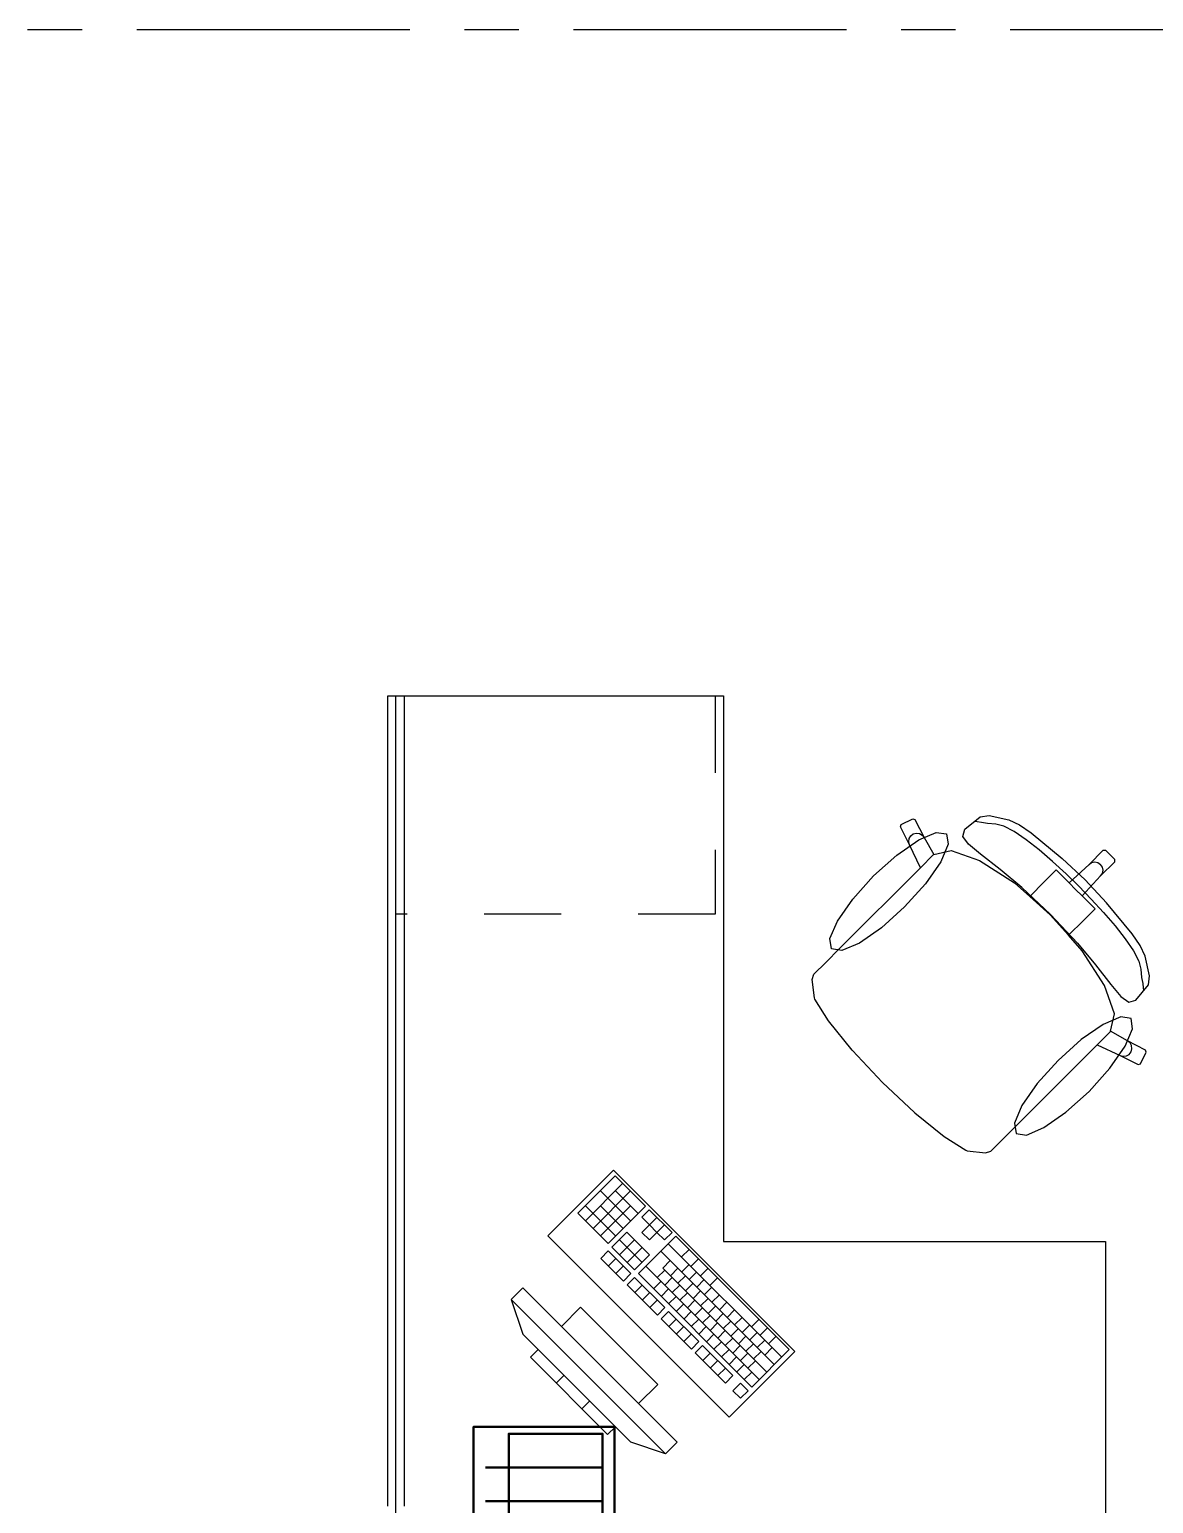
# Model space of a CAD drawing. Header units: inches. Extents: x -19 to 5698, y -728 to 92.
# Drawn here: x 102.57 to 104.629, y 20.981 to 23.682 of the extents above; entities that cross this region are included whole.
import ezdxf

# ---------------------------------------------------------------- set-up
doc = ezdxf.new("R2010")
doc.units = ezdxf.units.IN
doc.header["$MEASUREMENT"] = 0
for name, pattern in [('HIDDEN', [0.375, 0.25, -0.125]), ('Punto & Raya', [0.65, 0.5, -0.075, 0, -0.075]), ('Rayas', [0.282222, 0.141111, -0.141111])]:
    doc.linetypes.add(name, pattern=pattern)
doc.layers.get('0').update_dxf_attribs({"color": 61})
doc.layers.add('00 conduct tomacorr', color=120, linetype='HIDDEN', lineweight=30)
doc.layers.add('Interior - Mobiliario', color=7, linetype='Continuous')
doc.layers.add('Marcador - Secciones', color=7, linetype='Continuous')

# ---------------------------------------------------------------- blocks, each defined once
blk = doc.blocks.new('CAJA POP UP 6 MODULOS')
at = {"layer": '00 conduct tomacorr', "linetype": 'Continuous'}
for p, q in [((-0.095, -0.165), (-0.095, -0.0151)), ((-0.052, -0.165), (-0.052, -0.0151)), ((0.052, -0.165), (0.052, -0.0151)), ((0.095, -0.165), (0.095, -0.0151)), ((0, -0.165), (0, -0.18))]:
    blk.add_line(p, q, dxfattribs=at)
for points in [[(-0.147, 0), (0.147, 0), (0.147, -0.18), (-0.147, -0.18)], [(0, 0), (0.147, 0), (0.147, -0.18), (0, -0.18)]]:
    blk.add_lwpolyline(points, close=True, dxfattribs=at)
for points in [[(-0.138, -0.045), (-0.009, -0.045), (-0.009, -0.165), (-0.138, -0.165), (-0.138, -0.045)], [(0.009, -0.045), (0.138, -0.045), (0.138, -0.165), (0.009, -0.165), (0.009, -0.045)]]:
    blk.add_lwpolyline(points, dxfattribs=at)
at = {"color": 1, "insert": (-0.1807, -0.168), "char_height": 0.05, "attachment_point": 1, "rotation": 180}
blk.add_mtext_dynamic_manual_height_columns('{\\fVerdana|b0|i0|c0|p34;2T}', width=0.000481, gutter_width=0.1561, heights=[0], dxfattribs=at)

msp = doc.modelspace()

# ---------------------------------------------------------------- linework, layer by layer
at = {"layer": 'Interior - Mobiliario', "color": 175, "linetype": 'Continuous', "lineweight": 13}
for p, q in [((103.2263, 22.4607), (103.2563, 22.4607)), ((103.2263, 20.9757), (103.2263, 22.4607)), ((103.2563, 22.4607), (103.2563, 20.9757)), ((104.1667, 22.2246), (104.1881, 22.2354)), ((104.1881, 22.2354), (104.1921, 22.2341)), ((104.1921, 22.2341), (104.2091, 22.201)), ((104.2835, 22.2161), (104.3113, 22.2392)), ((104.306, 22.2296), (104.3015, 22.2304)), ((104.3141, 22.2288), (104.306, 22.2296)), ((104.3113, 22.2392), (104.3281, 22.2411)), ((104.3248, 22.2268), (104.3141, 22.2288)), ((104.3281, 22.2411), (104.3642, 22.2334)), ((104.3642, 22.2334), (104.3835, 22.2244)), ((104.1654, 22.2205), (104.1667, 22.2246)), ((104.1824, 22.1874), (104.1654, 22.2205)), ((104.1814, 22.1989), (104.1843, 22.204)), ((104.1843, 22.204), (104.1889, 22.2076)), ((104.1889, 22.2076), (104.1945, 22.2092)), ((104.1945, 22.2092), (104.2003, 22.2085)), ((104.2003, 22.2085), (104.2054, 22.2056)), ((104.2054, 22.2056), (104.2091, 22.201)), ((104.2091, 22.201), (104.2264, 22.17)), ((104.2801, 22.2031), (104.2835, 22.2161)), ((104.2901, 22.1888), (104.2801, 22.2031)), ((104.3402, 22.2256), (104.3248, 22.2268)), ((104.355, 22.2217), (104.3402, 22.2256)), ((104.3738, 22.2118), (104.355, 22.2217)), ((104.3957, 22.1969), (104.3738, 22.2118)), ((104.3835, 22.2244), (104.4052, 22.2095)), ((104.4052, 22.2095), (104.4619, 22.1627)), ((104.1808, 22.1931), (104.1814, 22.1989)), ((104.1824, 22.1874), (104.1808, 22.1931)), ((104.202, 22.1457), (104.1824, 22.1874)), ((104.2264, 22.17), (104.2584, 22.1774)), ((104.2584, 22.1774), (104.3103, 22.1591)), ((104.3124, 22.1702), (104.2901, 22.1888)), ((104.4195, 22.1783), (104.3957, 22.1969)), ((104.4442, 22.1572), (104.4195, 22.1783)), ((104.511, 22.1518), (104.5371, 22.1779)), ((104.5371, 22.1779), (104.5413, 22.1779)), ((104.5413, 22.1779), (104.5499, 22.1693)), ((104.2262, 22.1699), (104.202, 22.1457)), ((104.2262, 22.1699), (104.2264, 22.17)), ((104.3103, 22.1591), (104.3742, 22.1177)), ((104.3485, 22.1423), (104.3124, 22.1702)), ((104.4689, 22.1346), (104.4442, 22.1572)), ((104.4619, 22.1627), (104.5041, 22.1235)), ((104.4745, 22.1178), (104.511, 22.1518)), ((104.511, 22.1518), (104.5158, 22.155)), ((104.5158, 22.155), (104.5216, 22.1562)), ((104.5216, 22.1562), (104.5273, 22.155)), ((104.5273, 22.155), (104.5322, 22.1517)), ((104.5355, 22.1468), (104.5322, 22.1517)), ((104.5323, 22.1305), (104.5584, 22.1565)), ((104.5367, 22.1411), (104.5355, 22.1468)), ((104.5584, 22.1608), (104.5499, 22.1693)), ((104.5584, 22.1565), (104.5584, 22.1608)), ((104.0541, 21.9978), (104.202, 22.1457)), ((104.3878, 22.1096), (104.3485, 22.1423)), ((104.4023, 22.0929), (104.4297, 22.1203)), ((104.4297, 22.1203), (104.4508, 22.1415)), ((104.4508, 22.1415), (104.4745, 22.1178)), ((104.4923, 22.1118), (104.4689, 22.1346)), ((104.4983, 22.0939), (104.5323, 22.1305)), ((104.5432, 22.0813), (104.5041, 22.1235)), ((104.5323, 22.1305), (104.5356, 22.1353)), ((104.5356, 22.1353), (104.5367, 22.1411)), ((104.3742, 22.1177), (104.4023, 22.0929)), ((104.4406, 22.0601), (104.3878, 22.1096)), ((104.4023, 22.0929), (104.4401, 22.0596)), ((104.4745, 22.1178), (104.4864, 22.1059)), ((104.4983, 22.0939), (104.4864, 22.1059)), ((104.4923, 22.1118), (104.5151, 22.0883)), ((104.522, 22.0703), (104.4983, 22.0939)), ((104.5008, 22.0491), (104.522, 22.0703)), ((104.5151, 22.0883), (104.5377, 22.0637)), ((104.59, 22.0246), (104.5432, 22.0813)), ((104.4735, 22.0218), (104.4401, 22.0596)), ((104.4406, 22.0601), (104.4901, 22.0073)), ((104.4735, 22.0218), (104.5008, 22.0491)), ((104.5377, 22.0637), (104.5588, 22.039)), ((104.5588, 22.039), (104.5774, 22.0151)), ((104.4982, 21.9936), (104.4735, 22.0218)), ((104.5774, 22.0151), (104.5923, 21.9933)), ((104.6049, 22.0029), (104.59, 22.0246)), ((104.0286, 21.9723), (104.0541, 21.9978)), ((104.4901, 22.0073), (104.5228, 21.968)), ((104.5396, 21.9298), (104.4982, 21.9936)), ((104.5923, 21.9933), (104.6022, 21.9745)), ((104.6139, 21.9837), (104.6049, 22.0029)), ((104.0066, 21.9504), (104.0286, 21.9723)), ((104.5228, 21.968), (104.5507, 21.9318)), ((104.6022, 21.9745), (104.6061, 21.9597)), ((104.6061, 21.9597), (104.6073, 21.9443)), ((104.6216, 21.9476), (104.6139, 21.9837)), ((104.0038, 21.9411), (104.0066, 21.9504)), ((104.0078, 21.9071), (104.0038, 21.9411)), ((104.5507, 21.9318), (104.5693, 21.9096)), ((104.5966, 21.903), (104.6198, 21.9308)), ((104.6073, 21.9443), (104.6093, 21.9336)), ((104.6093, 21.9336), (104.6101, 21.9255)), ((104.6198, 21.9308), (104.6216, 21.9476)), ((104.0087, 21.905), (104.0078, 21.9071)), ((104.0336, 21.865), (104.0087, 21.905)), ((104.5579, 21.8778), (104.5396, 21.9298)), ((104.5693, 21.9096), (104.5837, 21.8995)), ((104.6101, 21.9255), (104.6109, 21.921)), ((104.5505, 21.8459), (104.5579, 21.8778)), ((104.5837, 21.8995), (104.5966, 21.903)), ((104.0771, 21.8113), (104.0336, 21.865)), ((104.5504, 21.8457), (104.5262, 21.8214)), ((104.5504, 21.8457), (104.5505, 21.8459)), ((104.5815, 21.8286), (104.5505, 21.8459)), ((104.5861, 21.8249), (104.5815, 21.8286)), ((104.6146, 21.8116), (104.5815, 21.8286)), ((104.589, 21.8198), (104.5861, 21.8249)), ((104.0778, 21.8105), (104.0771, 21.8113)), ((104.1327, 21.7521), (104.0778, 21.8105)), ((104.3783, 21.6736), (104.5262, 21.8214)), ((104.5262, 21.8214), (104.568, 21.8019)), ((104.568, 21.8019), (104.5736, 21.8002)), ((104.568, 21.8019), (104.6011, 21.7849)), ((104.5736, 21.8002), (104.5794, 21.8009)), ((104.5794, 21.8009), (104.5845, 21.8037)), ((104.5845, 21.8037), (104.5881, 21.8083)), ((104.5881, 21.8083), (104.5897, 21.814)), ((104.5897, 21.814), (104.589, 21.8198)), ((104.6051, 21.7862), (104.6159, 21.8075)), ((104.6159, 21.8075), (104.6146, 21.8116)), ((104.6011, 21.7849), (104.6051, 21.7862)), ((104.1327, 21.7521), (104.191, 21.6973)), ((104.191, 21.6973), (104.1918, 21.6966)), ((104.1918, 21.6966), (104.2455, 21.6531)), ((104.3528, 21.6481), (104.3783, 21.6736)), ((104.2455, 21.6531), (104.2855, 21.6281)), ((104.3309, 21.6261), (104.3528, 21.6481)), ((104.2855, 21.6281), (104.2877, 21.6272)), ((104.2877, 21.6272), (104.3216, 21.6232)), ((104.3216, 21.6232), (104.3309, 21.6261)), ((103.6432, 21.5812), (103.5747, 21.5126)), ((103.6986, 21.5258), (103.6432, 21.5812)), ((103.6571, 21.5674), (103.5885, 21.4988)), ((103.6709, 21.5535), (103.6024, 21.4849)), ((103.6712, 21.4984), (103.6158, 21.5538)), ((103.6849, 21.5121), (103.6434, 21.5536)), ((103.6438, 21.471), (103.5884, 21.5263)), ((103.6575, 21.4847), (103.6159, 21.5262)), ((103.6711, 21.5259), (103.6162, 21.4711)), ((103.6301, 21.4572), (103.6986, 21.5258)), ((103.5747, 21.5126), (103.6301, 21.4572)), ((103.7055, 21.5189), (103.6918, 21.5052)), ((103.6918, 21.5052), (103.7057, 21.4913)), ((103.7471, 21.4773), (103.7055, 21.5189)), ((103.7194, 21.505), (103.7057, 21.4913)), ((103.6644, 21.4777), (103.637, 21.4503)), ((103.7059, 21.4362), (103.6644, 21.4777)), ((103.7057, 21.4913), (103.692, 21.4776)), ((103.692, 21.4776), (103.7058, 21.4638)), ((103.7195, 21.4775), (103.7057, 21.4913)), ((103.7058, 21.4638), (103.7195, 21.4775)), ((103.7332, 21.4912), (103.7195, 21.4775)), ((103.7195, 21.4775), (103.7334, 21.4636)), ((103.7334, 21.4636), (103.7471, 21.4773)), ((103.637, 21.4503), (103.6785, 21.4088)), ((103.6922, 21.4225), (103.6507, 21.464)), ((103.6783, 21.4639), (103.6508, 21.4365)), ((103.6921, 21.45), (103.6647, 21.4226)), ((103.754, 21.4704), (103.6854, 21.4019)), ((103.948, 21.249), (103.7403, 21.4567)), ((103.9617, 21.2627), (103.754, 21.4704)), ((103.7782, 21.4462), (103.7645, 21.4325)), ((103.6301, 21.4435), (103.6164, 21.4297)), ((103.6164, 21.4297), (103.658, 21.3882)), ((103.6717, 21.4019), (103.6301, 21.4435)), ((103.644, 21.4296), (103.6303, 21.4159)), ((103.6785, 21.4088), (103.7059, 21.4362)), ((103.9343, 21.2353), (103.7266, 21.443)), ((103.7439, 21.4257), (103.7302, 21.412)), ((103.7784, 21.4186), (103.7647, 21.4049)), ((103.7956, 21.4289), (103.7818, 21.4152)), ((103.6578, 21.4158), (103.6441, 21.4021)), ((103.658, 21.3882), (103.6717, 21.4019)), ((103.6786, 21.395), (103.6649, 21.3813)), ((103.734, 21.3396), (103.6786, 21.395)), ((103.6854, 21.4019), (103.8932, 21.1941)), ((103.9069, 21.2079), (103.6992, 21.4156)), ((103.7336, 21.4085), (103.7199, 21.3948)), ((103.9206, 21.2216), (103.7302, 21.412)), ((103.7475, 21.3947), (103.7338, 21.3809)), ((103.7577, 21.4118), (103.744, 21.3981)), ((103.7716, 21.398), (103.7579, 21.3843)), ((103.7922, 21.4048), (103.7785, 21.3911)), ((103.8061, 21.3909), (103.7924, 21.3772)), ((103.8129, 21.4116), (103.7992, 21.3979)), ((103.8302, 21.3943), (103.8165, 21.3805)), ((103.4736, 21.3759), (103.4524, 21.3547)), ((103.7564, 21.093), (103.4736, 21.3759)), ((103.6649, 21.3813), (103.7203, 21.3259)), ((103.6924, 21.3811), (103.6787, 21.3674)), ((103.7063, 21.3673), (103.6926, 21.3536)), ((103.7269, 21.3879), (103.7131, 21.3742)), ((103.7407, 21.374), (103.727, 21.3603)), ((103.7613, 21.3808), (103.7476, 21.3671)), ((103.7752, 21.367), (103.7615, 21.3532)), ((103.7854, 21.3841), (103.7717, 21.3704)), ((103.7993, 21.3703), (103.7856, 21.3566)), ((103.8199, 21.3771), (103.8062, 21.3634)), ((103.8338, 21.3632), (103.8201, 21.3495)), ((103.4524, 21.3547), (103.7352, 21.0718)), ((103.4524, 21.3547), (103.4736, 21.291)), ((103.5796, 21.3405), (103.5443, 21.3052)), ((103.7211, 21.1991), (103.5796, 21.3405)), ((103.7201, 21.3535), (103.7064, 21.3397)), ((103.7203, 21.3259), (103.734, 21.3396)), ((103.7545, 21.3602), (103.7408, 21.3465)), ((103.7684, 21.3463), (103.7547, 21.3326)), ((103.789, 21.3531), (103.7753, 21.3394)), ((103.8029, 21.3393), (103.7892, 21.3256)), ((103.8131, 21.3564), (103.7994, 21.3427)), ((103.827, 21.3426), (103.8133, 21.3289)), ((103.8476, 21.3494), (103.8339, 21.3357)), ((103.7409, 21.3327), (103.7272, 21.319)), ((103.7272, 21.319), (103.7826, 21.2636)), ((103.7963, 21.2773), (103.7409, 21.3327)), ((103.7547, 21.3188), (103.741, 21.3051)), ((103.7822, 21.3325), (103.7685, 21.3188)), ((103.7961, 21.3186), (103.7824, 21.3049)), ((103.8167, 21.3254), (103.803, 21.3117)), ((103.8306, 21.3116), (103.8169, 21.2979)), ((103.8408, 21.3287), (103.8271, 21.315)), ((103.8547, 21.3149), (103.841, 21.3012)), ((103.8615, 21.3355), (103.8478, 21.3218)), ((103.8753, 21.3217), (103.8616, 21.308)), ((103.9063, 21.3181), (103.8926, 21.3044)), ((103.6716, 21.093), (103.4736, 21.291)), ((103.5443, 21.3052), (103.6857, 21.1638)), ((103.7686, 21.305), (103.7549, 21.2913)), ((103.7824, 21.2911), (103.7687, 21.2774)), ((103.8099, 21.3048), (103.7962, 21.2911)), ((103.8238, 21.2909), (103.8101, 21.2772)), ((103.8444, 21.2977), (103.8307, 21.284)), ((103.8583, 21.2839), (103.8446, 21.2702)), ((103.8685, 21.3011), (103.8548, 21.2873)), ((103.8824, 21.2872), (103.8687, 21.2735)), ((103.8892, 21.3078), (103.8754, 21.2941)), ((103.903, 21.294), (103.8893, 21.2803)), ((103.9219, 21.3025), (103.9082, 21.2888)), ((103.9375, 21.2869), (103.9238, 21.2732)), ((103.5019, 21.2627), (103.4877, 21.2486)), ((103.6433, 21.1213), (103.5019, 21.2627)), ((103.7826, 21.2636), (103.7963, 21.2773)), ((103.8032, 21.2704), (103.7895, 21.2567)), ((103.7895, 21.2567), (103.8449, 21.2013)), ((103.8586, 21.215), (103.8032, 21.2704)), ((103.8171, 21.2565), (103.8033, 21.2428)), ((103.8376, 21.2771), (103.8239, 21.2634)), ((103.8515, 21.2632), (103.8378, 21.2495)), ((103.8721, 21.27), (103.8584, 21.2563)), ((103.886, 21.2562), (103.8723, 21.2425)), ((103.8962, 21.2734), (103.8825, 21.2596)), ((103.8932, 21.1941), (103.9617, 21.2627)), ((103.9101, 21.2595), (103.8964, 21.2458)), ((103.9169, 21.2801), (103.9031, 21.2664)), ((103.9307, 21.2663), (103.917, 21.2526)), ((103.4877, 21.2486), (103.6291, 21.1072)), ((103.8309, 21.2427), (103.8172, 21.229)), ((103.8448, 21.2288), (103.831, 21.2151)), ((103.8653, 21.2494), (103.8516, 21.2357)), ((103.8792, 21.2355), (103.8655, 21.2218)), ((103.8998, 21.2423), (103.8861, 21.2286)), ((103.549, 21.2156), (103.5348, 21.2015)), ((103.8449, 21.2013), (103.8586, 21.215)), ((103.8725, 21.2011), (103.8587, 21.1874)), ((103.8863, 21.1873), (103.8725, 21.2011)), ((103.893, 21.2217), (103.8793, 21.208)), ((103.6857, 21.1638), (103.7211, 21.1991)), ((103.8587, 21.1874), (103.8726, 21.1736)), ((103.8726, 21.1736), (103.8863, 21.1873)), ((103.5961, 21.1685), (103.582, 21.1543)), ((103.6291, 21.1072), (103.6433, 21.1213)), ((103.7352, 21.0718), (103.6716, 21.093)), ((103.7352, 21.0718), (103.7564, 21.093))]:
    msp.add_line(p, q, dxfattribs=at)
at = {"layer": 'Interior - Mobiliario', "color": 175, "linetype": 'Rayas', "lineweight": 13}
for p, q in [((103.8263, 22.4607), (103.8263, 22.0607)), ((103.8263, 22.0607), (103.2413, 22.0607))]:
    msp.add_line(p, q, dxfattribs=at)
at = {"layer": 'Interior - Mobiliario', "color": 175, "linetype": 'Continuous', "lineweight": 13, "flags": 128}
for points in [[(103.2413, 20.9607), (103.2413, 22.4607), (103.8413, 22.4607), (103.8413, 21.4607), (104.5413, 21.4607), (104.5413, 20.9607)], [(104.1162, 22.1306), (104.1587, 22.1687), (104.199, 22.1968), (104.2311, 22.2104), (104.25, 22.2075), (104.2529, 22.1886), (104.2393, 22.1565), (104.2113, 22.1161), (104.1731, 22.0737), (104.1306, 22.0355), (104.0903, 22.0075), (104.0582, 21.9939), (104.0393, 21.9968), (104.0364, 22.0157), (104.05, 22.0477), (104.078, 22.0881)], [(104.5111, 21.7356), (104.5493, 21.7781), (104.5773, 21.8185), (104.5909, 21.8506), (104.588, 21.8695), (104.5691, 21.8724), (104.537, 21.8587), (104.4967, 21.8307), (104.4542, 21.7926), (104.416, 21.7501), (104.388, 21.7097), (104.3744, 21.6777), (104.3773, 21.6587), (104.3962, 21.6559), (104.4283, 21.6695), (104.4686, 21.6975)], [(103.8519, 21.139), (103.9721, 21.2592), (103.6397, 21.5916), (103.5195, 21.4713)]]:
    msp.add_lwpolyline(points, close=True, dxfattribs=at)
at = {"layer": 'Marcador - Secciones', "color": 251, "linetype": 'Punto & Raya', "lineweight": 13, "true_color": 0x636466}
msp.add_line((97.1666, 23.6815), (121.4526, 23.6815), dxfattribs=at)

# ---------------------------------------------------------------- block references
at = {"layer": '00 conduct tomacorr', "xscale": 1.432830642179531, "yscale": 1.432830642179531, "zscale": 1.432830642179531, "rotation": 89.99999999999997}
msp.add_blockref('CAJA POP UP 6 MODULOS', (103.3835, 20.9107), dxfattribs=at)

doc.saveas('drawing.dxf')
